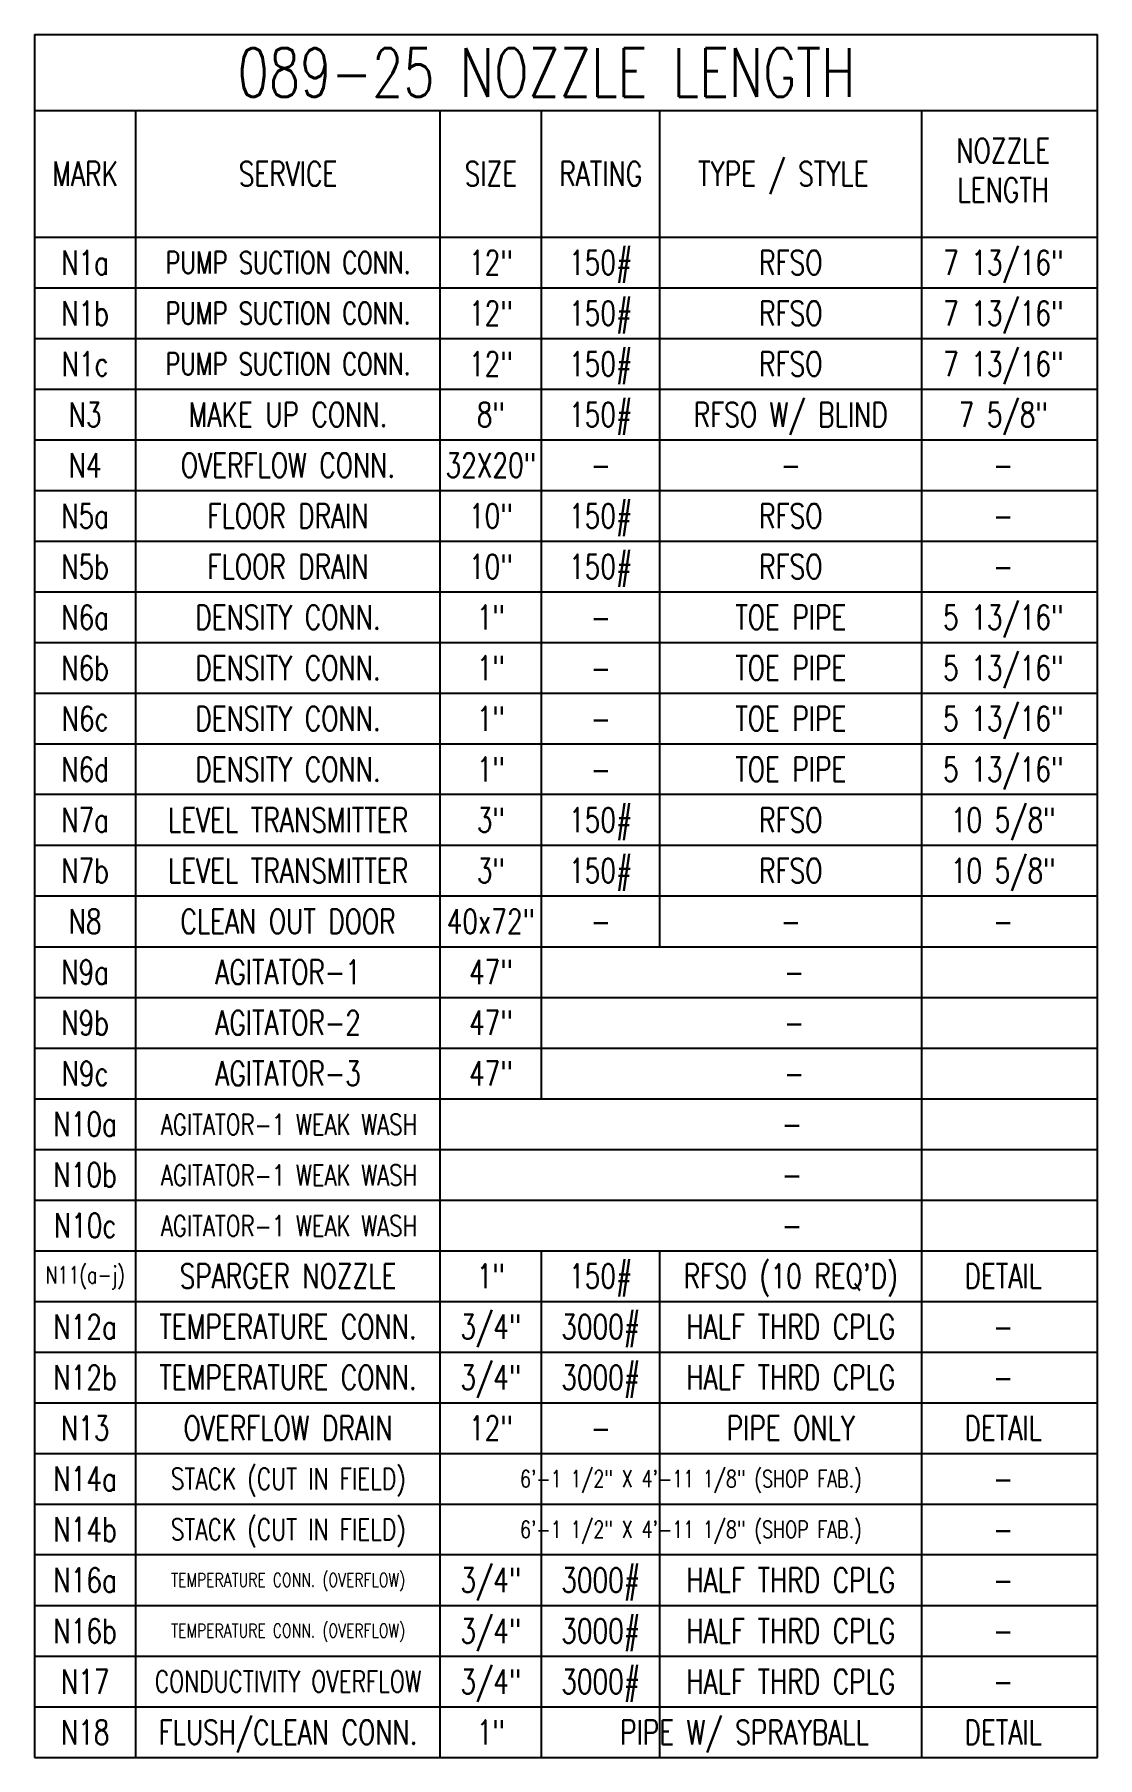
# Model space of a CAD drawing. Extents: x -1889 to 1438, y -977 to 1122.
# Drawn here: x 1236.5 to 1437.8, y 527.6 to 854 of the extents above; entities that cross this region are included whole.
import ezdxf
from ezdxf.enums import TextEntityAlignment as Align

# ---------------------------------------------------------------- set-up
doc = ezdxf.new("R2010")
doc.units = 0
doc.header["$LTSCALE"] = 12
doc.header["$MEASUREMENT"] = 0
doc.layers.get('0').update_dxf_attribs({"linetype": 'CONTINUOUS'})
doc.layers.add('TEXT', color=4, linetype='CONTINUOUS')
doc.styles.add('ROMANS', font='ROMANS.shx', dxfattribs={"width": 0.85, "height": 5.76})

msp = doc.modelspace()

# ---------------------------------------------------------------- linework, layer by layer
for p, q in [((1236.54139, 854.00632), (1236.54139, 527.60632)), ((1236.54139, 854.00632), (1437.77594, 854.00632)), ((1437.77594, 527.60632), (1437.77594, 854.00632)), ((1236.54139, 839.60632), (1437.77594, 839.60632)), ((1255.74139, 527.60632), (1255.74139, 839.60632)), ((1313.34139, 527.60632), (1313.34139, 839.60632)), ((1332.54139, 652.40632), (1332.54139, 839.60632)), ((1354.9277, 681.20632), (1354.9277, 839.60632)), ((1404.50654, 527.60632), (1404.50654, 839.60632)), ((1236.54139, 815.60632), (1437.77594, 815.60632)), ((1236.54139, 806.00632), (1437.77594, 806.00632)), ((1236.54139, 796.40632), (1437.77594, 796.40632)), ((1236.54139, 786.80632), (1437.77594, 786.80632)), ((1236.54139, 777.20632), (1437.77594, 777.20632)), ((1236.54139, 767.60632), (1437.77594, 767.60632)), ((1236.54139, 758.00632), (1437.77594, 758.00632)), ((1236.54139, 748.40632), (1437.77594, 748.40632)), ((1236.54139, 738.80632), (1437.77594, 738.80632)), ((1236.54139, 729.20632), (1437.77594, 729.20632)), ((1236.54139, 719.60632), (1437.77594, 719.60632)), ((1437.77594, 710.00632), (1236.54139, 710.00632)), ((1236.54139, 700.40632), (1437.77594, 700.40632)), ((1236.54139, 690.80632), (1437.77594, 690.80632)), ((1236.54139, 681.20632), (1437.77594, 681.20632)), ((1236.54139, 671.60632), (1437.77594, 671.60632)), ((1236.54139, 662.00632), (1437.77594, 662.00632)), ((1236.54139, 652.40632), (1437.77594, 652.40632)), ((1236.54139, 642.80632), (1437.77594, 642.80632)), ((1236.54139, 633.20632), (1437.77594, 633.20632)), ((1236.54139, 623.60632), (1437.77594, 623.60632)), ((1332.54139, 527.60632), (1332.54139, 623.60632)), ((1354.9277, 527.60632), (1354.9277, 623.60632)), ((1236.54139, 614.00632), (1437.77594, 614.00632)), ((1236.54139, 604.40632), (1437.77594, 604.40632)), ((1236.54139, 594.80632), (1437.77594, 594.80632)), ((1236.54139, 585.20632), (1437.77594, 585.20632)), ((1236.54139, 575.60632), (1437.77594, 575.60632)), ((1437.77594, 566.00632), (1236.54139, 566.00632)), ((1236.54139, 556.40632), (1437.77594, 556.40632)), ((1236.54139, 546.80632), (1437.77594, 546.80632)), ((1236.54139, 537.20632), (1437.77594, 537.20632)), ((1236.54139, 527.60632), (1437.77594, 527.60632))]:
    msp.add_line(p, q)

# ---------------------------------------------------------------- texts
at = {"layer": 'TEXT', "style": 'ROMANS', "width": 0.75}
for s, height, p in [('089-25 NOZZLE LENGTH', 9.216, (1333.47086, 846.80632)), ('NOZZLE', 4.608, (1419.93755, 832.02232)), ('MARK', 4.608, (1246.14139, 827.60632)), ('SERVICE', 4.608, (1284.54139, 827.60632)), ('SIZE', 4.608, (1322.94139, 827.60632)), ('RATING', 4.608, (1343.73455, 827.60632)), ('TYPE / STYLE', 4.608, (1378.30461, 827.60632)), ('LENGTH', 4.608, (1419.93755, 824.56175)), ('PUMP SUCTION CONN.', 4.1472, (1284.56293, 810.79136)), ('12"', 4.608, (1322.94139, 810.80632)), ('150#', 4.608, (1343.73455, 810.80632)), ('RFSO', 4.608, (1379.71712, 810.80632)), ('7 13/16"', 4.608, (1419.93755, 810.80632)), ('PUMP SUCTION CONN.', 4.1472, (1284.54139, 801.20632)), ('12"', 4.608, (1322.94139, 801.20632)), ('150#', 4.608, (1343.73455, 801.20632)), ('RFSO', 4.608, (1379.71712, 801.20632)), ('7 13/16"', 4.608, (1419.93755, 801.20632)), ('PUMP SUCTION CONN.', 4.1472, (1284.54139, 791.60632)), ('12"', 4.608, (1322.94139, 791.60632)), ('150#', 4.608, (1343.73455, 791.60632)), ('RFSO', 4.608, (1379.71712, 791.60632)), ('7 13/16"', 4.608, (1419.93755, 791.60632)), ('MAKE UP CONN.', 4.608, (1284.54139, 782.00632)), ('8"', 4.608, (1322.94139, 782.00632)), ('150#', 4.608, (1343.73455, 782.00632)), ('RFSO W/ BLIND', 4.608, (1379.71712, 782.00632)), ('7 5/8"', 4.608, (1419.93755, 782.00632)), ('OVERFLOW CONN.', 4.608, (1284.54139, 772.40632)), ('32X20"', 4.608, (1322.94139, 772.40632)), ('-', 4.608, (1343.73455, 772.40632)), ('-', 4.608, (1379.71712, 772.40632)), ('-', 4.608, (1419.93755, 772.40632)), ('FLOOR DRAIN', 4.608, (1284.54139, 762.80632)), ('10"', 4.608, (1322.94139, 762.80632)), ('150#', 4.608, (1343.73455, 762.80632)), ('RFSO', 4.608, (1379.71712, 762.80632)), ('-', 4.608, (1419.93755, 762.80632)), ('FLOOR DRAIN', 4.608, (1284.54139, 753.20632)), ('10"', 4.608, (1322.94139, 753.20632)), ('150#', 4.608, (1343.73455, 753.20632)), ('RFSO', 4.608, (1379.71712, 753.20632)), ('-', 4.608, (1419.93755, 753.20632)), ('DENSITY CONN.', 4.608, (1284.54139, 743.60632)), ('1"', 4.608, (1322.94139, 743.60632)), ('TOE PIPE', 4.608, (1379.71712, 743.60632)), ('5 13/16"', 4.608, (1419.93755, 743.60632)), ('-', 4.608, (1343.73455, 743.60632)), ('DENSITY CONN.', 4.608, (1284.54139, 734.00632)), ('1"', 4.608, (1322.94139, 734.00632)), ('TOE PIPE', 4.608, (1379.71712, 734.00632)), ('5 13/16"', 4.608, (1419.93755, 734.00632)), ('-', 4.608, (1343.73455, 734.00632)), ('DENSITY CONN.', 4.608, (1284.54139, 724.40632)), ('1"', 4.608, (1322.94139, 724.40632)), ('TOE PIPE', 4.608, (1379.71712, 724.40632)), ('5 13/16"', 4.608, (1419.93755, 724.40632)), ('-', 4.608, (1343.73455, 724.40632)), ('DENSITY CONN.', 4.608, (1284.54139, 714.80632)), ('1"', 4.608, (1322.94139, 714.80632)), ('TOE PIPE', 4.608, (1379.71712, 714.80632)), ('5 13/16"', 4.608, (1419.93755, 714.80632)), ('-', 4.608, (1343.73455, 714.80632)), ('150#', 4.608, (1343.73455, 705.20632)), ('10 5/8"', 4.608, (1419.93755, 705.20632)), ('LEVEL TRANSMITTER', 4.608, (1284.54139, 705.20632)), ('3"', 4.608, (1322.94139, 705.20632)), ('RFSO', 4.608, (1379.71712, 705.20632)), ('150#', 4.608, (1343.73455, 695.60632)), ('10 5/8"', 4.608, (1419.93755, 695.60632)), ('LEVEL TRANSMITTER', 4.608, (1284.54139, 695.60632)), ('3"', 4.608, (1322.94139, 695.60632)), ('RFSO', 4.608, (1379.71712, 695.60632)), ('CLEAN OUT DOOR', 4.608, (1284.54139, 686.00632)), ('40x72"', 4.608, (1322.94139, 686.00632)), ('-', 4.608, (1343.73455, 686.00632)), ('-', 4.608, (1379.71712, 686.00632)), ('-', 4.608, (1419.93755, 686.00632)), ('AGITATOR-1', 4.608, (1284.54139, 676.40632)), ('47"', 4.608, (1322.94139, 676.40632)), ('-', 4.608, (1380.34185, 676.40632)), ('AGITATOR-2', 4.608, (1284.54139, 666.80632)), ('47"', 4.608, (1322.94139, 666.80632)), ('-', 4.608, (1380.34185, 666.80632)), ('AGITATOR-3', 4.608, (1284.54139, 657.20632)), ('47"', 4.608, (1322.94139, 657.20632)), ('-', 4.608, (1380.34185, 657.20632)), ('AGITATOR-1 WEAK WASH', 3.9322702, (1284.74088, 647.50705)), ('-', 4.608, (1379.94102, 647.60632)), ('AGITATOR-1 WEAK WASH', 3.9322702, (1284.74088, 637.90705)), ('-', 4.608, (1379.94102, 638.00632)), ('AGITATOR-1 WEAK WASH', 3.9322702, (1284.74088, 628.30705)), ('-', 4.608, (1379.94102, 628.40632)), ('SPARGER NOZZLE', 4.608, (1284.54139, 618.80632)), ('1"', 4.608, (1322.94139, 618.80632)), ('150#', 4.608, (1343.73455, 618.80632)), ("RFSO (10 REQ'D)", 4.608, (1379.71712, 618.80632)), ('DETAIL', 4.608, (1419.93755, 618.80632)), ('TEMPERATURE CONN.', 4.608, (1284.54139, 609.20632)), ('3/4"', 4.608, (1322.94139, 609.20632)), ('3000#', 4.608, (1343.73455, 609.20632)), ('HALF THRD CPLG', 4.608, (1379.71712, 609.20632)), ('-', 4.608, (1419.93755, 609.20632)), ('TEMPERATURE CONN.', 4.608, (1284.54139, 599.60632)), ('3/4"', 4.608, (1322.94139, 599.60632)), ('3000#', 4.608, (1343.73455, 599.60632)), ('HALF THRD CPLG', 4.608, (1379.71712, 599.60632)), ('-', 4.608, (1419.93755, 599.60632)), ('OVERFLOW DRAIN', 4.608, (1284.54139, 590.00632)), ('12"', 4.608, (1322.94139, 590.00632)), ('PIPE ONLY', 4.608, (1379.71712, 590.00632)), ('DETAIL', 4.608, (1419.93755, 590.00632)), ('-', 4.608, (1343.73455, 590.00632)), ('STACK (CUT IN FIELD)', 4.0236187, (1284.57772, 580.40526)), ('6\'-1 1/2" X 4\'-11 1/8" (SHOP FAB.)', 3.2256, (1360.80244, 580.40632)), ('-', 4.608, (1419.93755, 580.40632)), ('STACK (CUT IN FIELD)', 4.0236187, (1284.57772, 570.80526)), ('6\'-1 1/2" X 4\'-11 1/8" (SHOP FAB.)', 3.2256, (1360.80244, 570.80632)), ('-', 4.608, (1419.93755, 570.80632)), ('TEMPERATURE CONN. (OVERFLOW)', 2.58048, (1284.55274, 561.24923)), ('3/4"', 4.608, (1322.94139, 561.20632)), ('3000#', 4.608, (1343.73455, 561.20632)), ('HALF THRD CPLG', 4.608, (1379.71712, 561.20632)), ('-', 4.608, (1419.93755, 561.20632)), ('TEMPERATURE CONN. (OVERFLOW)', 2.58048, (1284.55274, 551.64923)), ('3/4"', 4.608, (1322.94139, 551.60632)), ('3000#', 4.608, (1343.73455, 551.60632)), ('HALF THRD CPLG', 4.608, (1379.71712, 551.60632)), ('-', 4.608, (1419.93755, 551.60632)), ('3/4"', 4.608, (1322.94139, 542.00632)), ('3000#', 4.608, (1343.73455, 542.00632)), ('CONDUCTIVITY OVERFLOW', 4.0236187, (1284.54139, 542.00632)), ('HALF THRD CPLG', 4.608, (1379.71712, 542.00632)), ('-', 4.608, (1419.93755, 542.00632)), ('FLUSH/CLEAN CONN.', 4.608, (1284.54139, 532.40632)), ('PIPE W/ SPRAYBALL', 4.608, (1370.96182, 532.40632)), ('1"', 4.608, (1322.94139, 532.40632)), ('DETAIL', 4.608, (1419.93755, 532.40632))]:
    msp.add_text(s, height=height, dxfattribs=at).set_placement(p, align=Align.MIDDLE_CENTER)
for s, height, p in [('N1a', 4.608, (1246.14139, 810.80632)), ('N1b', 4.608, (1246.14139, 801.20632)), ('N1c', 4.608, (1246.14139, 791.60632)), ('N3', 4.608, (1246.14139, 782.00632)), ('N4', 4.608, (1246.14139, 772.40632)), ('N5a', 4.608, (1246.14139, 762.80632)), ('N5b', 4.608, (1246.14139, 753.20632)), ('N6a', 4.608, (1246.14139, 743.60632)), ('N6b', 4.608, (1246.14139, 734.00632)), ('N6c', 4.608, (1246.14139, 724.40632)), ('N6d', 4.608, (1246.14139, 714.80632)), ('N7a', 4.608, (1246.14139, 705.20632)), ('N7b', 4.608, (1246.14139, 695.60632)), ('N8', 4.608, (1246.14139, 686.00632)), ('N9a', 4.608, (1246.14139, 676.40632)), ('N9b', 4.608, (1246.14139, 666.80632)), ('N9c', 4.608, (1246.14139, 657.20632)), ('N10a', 4.608, (1246.14139, 647.60632)), ('N10b', 4.608, (1246.14139, 638.00632)), ('N10c', 4.608, (1246.14139, 628.40632)), ('N11(a-j)', 3.2256, (1246.14139, 618.80632)), ('N12a', 4.608, (1246.14139, 609.20632)), ('N12b', 4.608, (1246.14139, 599.60632)), ('N13', 4.608, (1246.14139, 590.00632)), ('N14a', 4.608, (1246.14139, 580.40632)), ('N14b', 4.608, (1246.14139, 570.80632)), ('N16a', 4.608, (1246.14139, 561.20632)), ('N16b', 4.608, (1246.14139, 551.60632)), ('N17', 4.608, (1246.14139, 542.00632)), ('N18', 4.608, (1246.14139, 532.40632))]:
    msp.add_text(s, height=height, dxfattribs=at).set_placement(p, align=Align.MIDDLE)

doc.saveas('drawing.dxf')
